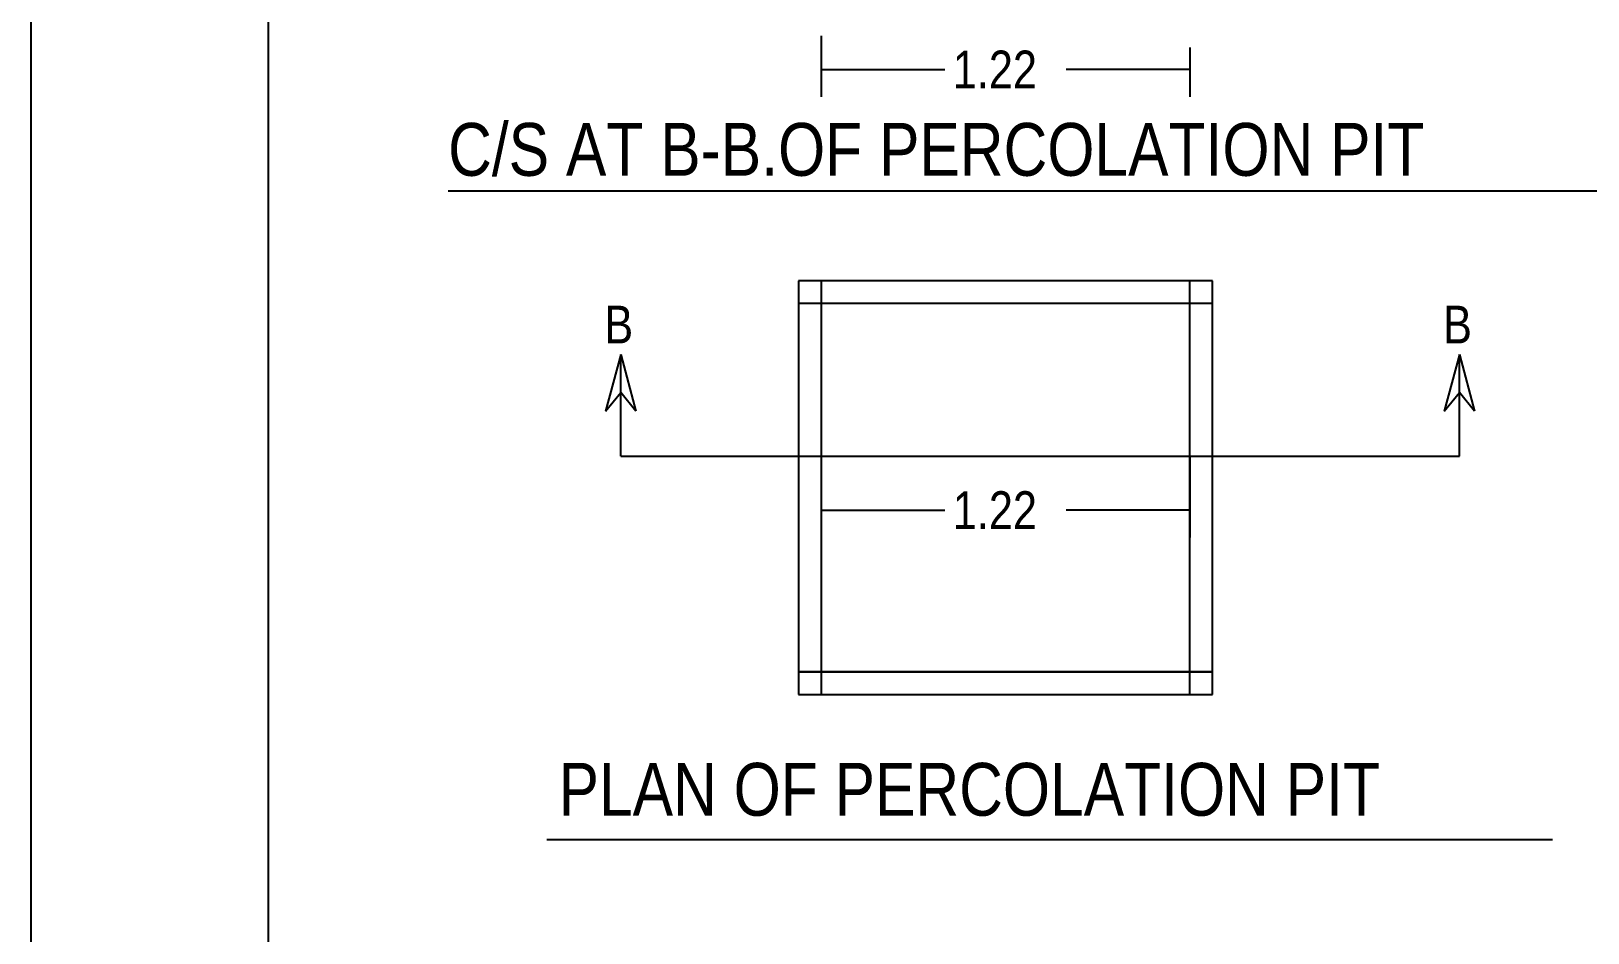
# Model space of a CAD drawing. Header units: metres. Extents: x 25391 to 25818, y 51852 to 52034.
# Drawn here: x 25451.202 to 25453.942, y 51882.181 to 51883.769 of the extents above; entities that cross this region are included whole.
import ezdxf

# ---------------------------------------------------------------- set-up
doc = ezdxf.new("R2010")
doc.units = ezdxf.units.M
doc.header["$MEASUREMENT"] = 0
doc.layers.get('0').update_dxf_attribs({"true_color": 0xffffff})
doc.layers.add('__BN_PrintAdditionalDetails', color=193, linetype='Continuous', true_color=0x9d7ebd)
doc.layers.add('MCH', color=7, linetype='Continuous')
doc.styles.get("Standard").update_dxf_attribs({"font": 'swissc.ttf'})

msp = doc.modelspace()

# ---------------------------------------------------------------- linework, layer by layer
msp.add_lwpolyline([(25451.61994, 51884.76352), (25455.24827, 51884.76352), (25455.24827, 51879.94446), (25451.61994, 51879.94446)], close=True)
at = {"layer": '__BN_PrintAdditionalDetails'}
msp.add_lwpolyline([(25451.20193, 51885.36071), (25459.20203, 51885.36071), (25459.20203, 51877.79809), (25451.20193, 51877.79809)], close=True, dxfattribs=at)
at = {"layer": 'MCH'}
for p, q in [((25452.59256, 51883.76086), (25452.59256, 51883.65369)), ((25453.24123, 51883.74059), (25453.24123, 51883.65369)), ((25452.59256, 51883.70156), (25452.81008, 51883.70156)), ((25453.24123, 51883.70156), (25453.02372, 51883.70156)), ((25451.93582, 51883.48773), (25454.00605, 51883.48773)), ((25452.59256, 51883.04172), (25452.59256, 51882.87752)), ((25453.24123, 51883.02145), (25453.24123, 51882.87752)), ((25452.59256, 51882.92539), (25452.81008, 51882.92539)), ((25453.24123, 51882.92539), (25453.02372, 51882.92539))]:
    msp.add_line(p, q, dxfattribs=at)
at = {"layer": 'MCH', "ltscale": 0.45}
for p, q in [((25452.55267, 51883.32936), (25452.55267, 51882.60091)), ((25453.28112, 51883.32936), (25452.55267, 51883.32936)), ((25452.59256, 51883.32936), (25452.59256, 51882.60091)), ((25453.24123, 51882.60091), (25453.24123, 51883.32936)), ((25453.28112, 51882.60091), (25453.28112, 51883.32936)), ((25453.28112, 51883.28947), (25452.55267, 51883.28947)), ((25452.2395, 51883.19973), (25452.21278, 51883.09955)), ((25452.2395, 51883.02035), (25452.2395, 51883.19973)), ((25452.2395, 51883.19973), (25452.26622, 51883.09955)), ((25453.71568, 51883.19973), (25453.68896, 51883.09955)), ((25453.71568, 51883.02035), (25453.71568, 51883.19973)), ((25453.71568, 51883.19973), (25453.7424, 51883.09955)), ((25452.21278, 51883.09955), (25452.2395, 51883.13234)), ((25452.26622, 51883.09955), (25452.2395, 51883.13234)), ((25453.68896, 51883.09955), (25453.71568, 51883.13234)), ((25453.7424, 51883.09955), (25453.71568, 51883.13234)), ((25452.2395, 51883.02035), (25453.71568, 51883.02035)), ((25452.55267, 51882.6408), (25453.28112, 51882.6408)), ((25453.28112, 51882.6408), (25452.55267, 51882.6408)), ((25452.55267, 51882.60091), (25453.28112, 51882.60091)), ((25452.10944, 51882.3455), (25453.87939, 51882.3455))]:
    msp.add_line(p, q, dxfattribs=at)

# ---------------------------------------------------------------- texts
at = {"layer": 'MCH'}
for s, height, p in [('1.22', 0.066488, (25452.8239, 51883.66832)), ('C/S AT B-B.OF PERCOLATION PIT', 0.0930837, (25451.93582, 51883.51432)), ('B', 0.06649, (25452.21066, 51883.21903)), ('B', 0.06649, (25453.68684, 51883.21903)), ('1.22', 0.066488, (25452.8239, 51882.89214)), ('PLAN OF PERCOLATION PIT', 0.0930837, (25452.13018, 51882.38715))]:
    msp.add_text(s, height=height, dxfattribs=at).set_placement(p)

doc.saveas('drawing.dxf')
